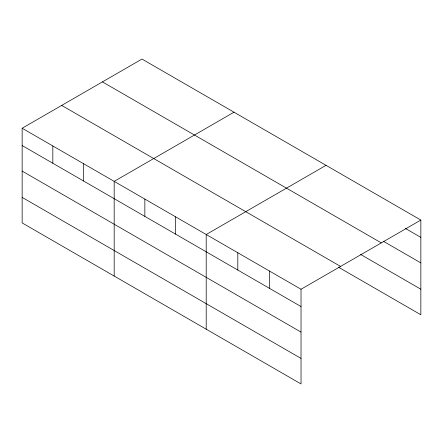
<?xml version="1.0" encoding="UTF-8"?>
<svg xmlns="http://www.w3.org/2000/svg" width="443" height="443" viewBox="0 0 443 443"><rect width="100%" height="100%" fill="white"/><g stroke="black" fill="none" stroke-linecap="round" stroke-linejoin="round"><path stroke-width="0.66" d="M22.15 128.243L301.024 289.251L301.024 383.937L22.15 222.929L22.15 128.243L141.976 59.063L420.85 220.071L420.85 314.757L338.557 267.245M234.004 112.195L114.178 181.375L114.178 276.061M326.031 165.328L206.205 234.508L206.205 329.193M301.024 289.251L420.85 220.071M405.345 228.422L420.85 237.376M383.284 241.219L420.85 262.909M102.433 81.894L381.307 242.897M360.619 254.448L420.85 289.218M61.693 105.412L340.567 266.42M22.15 145.548L301.024 306.556M22.15 171.087L301.024 332.089M22.15 197.395L301.024 358.404M269.416 271.005L269.416 288.31M237.813 252.754L237.813 270.058M175.533 216.799L175.533 234.103M144.855 199.084L144.855 216.394M83.5 163.666L83.5 180.971M52.828 145.957L52.828 163.262"/></g></svg>
